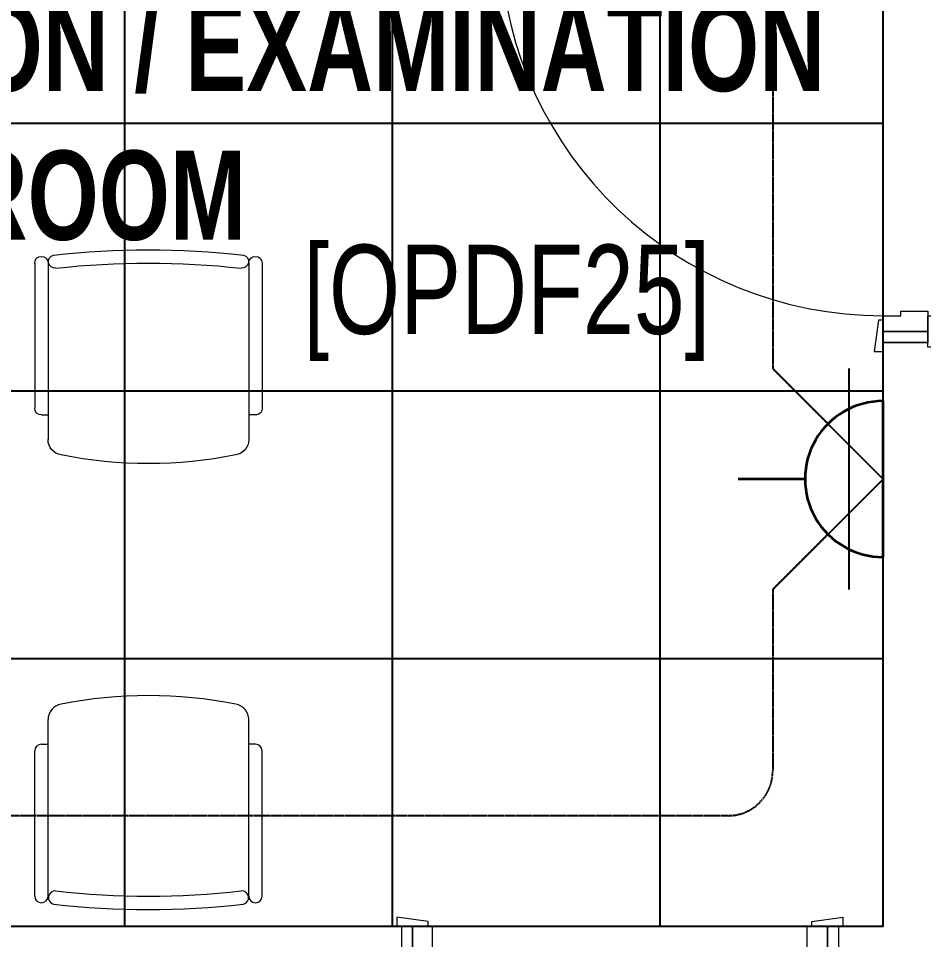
# Model space of a CAD drawing. Extents: x -12260 to 57327, y -29287 to 19916.
# Drawn here: x 31037 to 33067, y -6840 to -4775 of the extents above; entities that cross this region are included whole.
import ezdxf
from ezdxf.enums import TextEntityAlignment as Align

# ---------------------------------------------------------------- set-up
doc = ezdxf.new("R2010")
doc.units = 0
doc.header["$LTSCALE"] = 0.25
doc.linetypes.add('DASHDOT', pattern=[25.4, 12.7, -6.35, 0, -6.35])
doc.linetypes.add('HIDDEN', pattern=[9.525, 6.35, -3.175])
for name, color, linetype, lineweight in [('01-First Floor-FUR$0$72_EGR_BASE_TEXT', 252, 'Continuous', 5), ('01-First Floor-FUR$0$LOADING', 253, 'Continuous', 5), ('01-First Floor-FUR$0$Walls', 251, 'Continuous', 5), ('01-First Floor-FUR$0$Wooden Joinery', 251, 'Continuous', 5), ('E-LITE-CLNG-CNDT', 6, 'DASHDOT', 35), ('E-LITE-EXIT-NUMB', 6, 'Continuous', 25), ('E-POWR-FLOR-CNDT', 6, 'HIDDEN', 25), ('E-POWR-WALL @ 100', 4, 'Continuous', 35)]:
    doc.layers.add(name, color=color, linetype=linetype, lineweight=lineweight)
doc.layers.add('01-First Floor-FUR$0$FALSE CEILING', color=251, linetype='Continuous')
doc.layers.add('01-First Floor-FUR$0$TME-NON MEDICAL FURNITURE', color=242, linetype='Continuous')
doc.styles.add('01-First Floor-FUR$0$X3G_ENTITY_9EC9', font='swisscl.ttf', dxfattribs={"height": 0.2})
doc.styles.add('01-First Floor-FUR$0$X3G_ENTITY_9F38', font='swisscl.ttf', dxfattribs={"height": 0.2})
doc.styles.add('DC_SIMPLEX', font='SIMPLEX.shx', dxfattribs={"width": 0.7})

# ---------------------------------------------------------------- blocks, each defined once
blk = doc.blocks.new('01-First Floor-FUR$0$A$C72370EFE')
at = {"layer": '01-First Floor-FUR$0$Wooden Joinery'}
for p, q in [((-0.01, -0.04), (-0.02, -0.04)), ((-0.01, -0.03), (-0.01, -0.07)), ((0, -0.03), (-0.01, -0.03)), ((0.04, -0.03), (0.05, -0.03)), ((0.05, -0.03), (0.05, -0.07)), ((0.05, -0.04), (0.06, -0.04)), ((-0.01, -0.06), (-0.02, -0.06)), ((0.05, -0.06), (0.06, -0.06)), ((-0.05, -0.07), (-0.05, -0.16)), ((-0.03, -0.07), (-0.03, -0.16)), ((0, -0.07), (-0.01, -0.07)), ((0.04, -0.07), (0.05, -0.07)), ((0.07, -0.07), (0.07, -0.16)), ((0.09, -0.07), (0.09, -0.16)), ((-0.01, -0.17), (-0.02, -0.17)), ((-0.01, -0.17), (-0.01, -0.19)), ((0.05, -0.17), (0.06, -0.17)), ((0.05, -0.17), (0.05, -0.19)), ((-0.01, -0.19), (-0.02, -0.19)), ((0.05, -0.19), (0.06, -0.19))]:
    blk.add_line(p, q, dxfattribs=at)
for centre, radius, start, end in [((-0.02, -0.07), 0.03, 90, 180), ((0.06, -0.07), 0.03, 0, 90), ((-0.02, -0.07), 0.01, 90, 180), ((0.06, -0.07), 0.01, 0, 90), ((-0.02, -0.16), 0.03, 180, 270), ((-0.02, -0.16), 0.01, 180, 270), ((0.06, -0.16), 0.01, 270, 0), ((0.06, -0.16), 0.03, 270, 0)]:
    blk.add_arc(centre, radius, start, end, dxfattribs=at)
blk = doc.blocks.new('01-First Floor-FUR$0$A$C5DAD61B4')
at = {"layer": '01-First Floor-FUR$0$Wooden Joinery'}
for points in [[(80, 959.1), (80, 969.1), (10, 979.1), (10, 959.1)], [(940, 959.1), (940, 969.1), (1010, 979.1), (1010, 959.1)], [(70, 859.1), (70, 849.1), (0, 839.1), (0, 859.1)], [(120, 859.1), (120, 0), (80, 0), (80, 859.1)], [(950, 859.1), (950, 849.1), (1020, 839.1), (1020, 859.1)]]:
    blk.add_lwpolyline(points, close=True, dxfattribs=at)
for points in [[(45, 859.1), (45, 959.1), (20, 959.1), (20, 859.1), (45, 859.1)], [(45, 859.1), (80, 859.1), (80, 899.1), (90, 899.1), (90, 959.1), (45, 959.1), (45, 859.1)], [(975, 859.1), (940, 859.1), (940, 899.1), (930, 899.1), (930, 959.1), (975, 959.1), (975, 859.1)], [(975, 859.1), (975, 959.1), (1000, 959.1), (1000, 859.1), (975, 859.1)]]:
    blk.add_lwpolyline(points, dxfattribs=at)
blk.add_arc((80, 859.1), 860, 272.666, 0, dxfattribs=at)
at = {"layer": '01-First Floor-FUR$0$Wooden Joinery', "xscale": 999.9999999998854, "yscale": 999.9999999998854, "zscale": 999.9999999998854, "rotation": 180}
blk.add_blockref('01-First Floor-FUR$0$A$C72370EFE', (120, 0), dxfattribs=at)
blk = doc.blocks.new('01-First Floor-FUR$0$GF21016-P')
at = {"layer": '01-First Floor-FUR$0$LOADING', "extrusion": (-1.24384e-09, -1.20261e-09, -1)}
for p, q in [((0.0128, 0.0179), (0.0128, 0.4136)), ((0.4628, 0.0179), (0.4628, 0.4136)), ((-0.0022, 0.3585), (0.0128, 0.3585)), ((0.4778, 0.3585), (0.4628, 0.3585)), ((-0.0172, 0.0179), (-0.0172, 0.3435)), ((0.4928, 0.0179), (0.4928, 0.3435)), ((0.4778, 0.0029), (0.4778, 0.0029))]:
    blk.add_line(p, q, dxfattribs=at)
for centre, radius, start, end in [((-0.2378, -0.5362), 1.0036, 78.7568, 101.2432), ((-0.0478, 0.4136), 0.035, 0, 80.6557), ((-0.4278, 0.4136), 0.035, 99.3443, 180), ((0.0022, 0.3435), 0.015, 0, 90), ((-0.4778, 0.3435), 0.015, 90, 180), ((-0.0284, 0.0145), 0.015, 284.3864, 95.5209), ((-0.2378, 1.8928), 1.8749, 263.6341, 276.3659), ((-0.4471, 0.0145), 0.015, 84.4791, 255.6136), ((0.0022, 0.0179), 0.015, 270, 0), ((0.0022, 0.0179), 0.015, 180, 270), ((-0.2378, 1.8734), 1.8855, 263.5119, 276.4881), ((-0.4778, 0.0179), 0.015, 270, 0), ((-0.4778, 0.0179), 0.015, 180, 270)]:
    blk.add_arc(centre, radius, start, end, dxfattribs=at)
blk = doc.blocks.new('01-First Floor-FUR')
at = {"layer": '01-First Floor-FUR$0$FALSE CEILING', "linetype": 'Continuous'}
for p, q in [((31276, -6810), (31276, -2810)), ((31876, -6810), (31876, -2810)), ((32476, -6810), (32476, -2810)), ((29476, -5010), (32976, -5010)), ((29476, -5610), (32976, -5610)), ((29476, -6210), (32976, -6210))]:
    blk.add_line(p, q, dxfattribs=at)
at = {"layer": '01-First Floor-FUR$0$FALSE CEILING'}
blk.add_lwpolyline([(29476, -6810), (32976, -6810), (32976, -2810), (29476, -2810)], close=True, dxfattribs=at)
at = {"layer": '01-First Floor-FUR$0$Walls'}
for p, q in [((32976, -5501.8), (32976, -6810)), ((32976, -5501.8), (33076, -5501.8)), ((29476, -6810), (31896, -6810)), ((32876, -6810), (32976, -6810))]:
    blk.add_line(p, q, dxfattribs=at)
at = {"layer": '01-First Floor-FUR$0$TME-NON MEDICAL FURNITURE', "color": 1, "extrusion": (-4.75185e-05, 1.86519e-05, 1), "xscale": 1000.000000000006, "yscale": 1000.000000000006, "zscale": -1000.000000000001, "rotation": 179.9999749532386}
blk.add_blockref('01-First Floor-FUR$0$GF21016-P', (31566.7, -5305.7, -1.7), dxfattribs=at)
at = {"layer": '01-First Floor-FUR$0$TME-NON MEDICAL FURNITURE', "color": 1, "extrusion": (-4.75185e-05, -1.86519e-05, 1), "xscale": -1000.000000000006, "yscale": 1000.000000000006, "zscale": -1000.000000000006, "rotation": 2.504676146486418e-05}
blk.add_blockref('01-First Floor-FUR$0$GF21016-P', (31566.7, -6760.8, -1.5), dxfattribs=at)
at = {"layer": '01-First Floor-FUR$0$Wooden Joinery', "rotation": 270}
blk.add_blockref('01-First Floor-FUR$0$A$C5DAD61B4', (32116.9, -4501.8), dxfattribs=at)
at = {"layer": '01-First Floor-FUR$0$Wooden Joinery', "xscale": -1}
blk.add_blockref('01-First Floor-FUR$0$A$C5DAD61B4', (32896, -7769.1), dxfattribs=at)
at = {"layer": '01-First Floor-FUR$0$72_EGR_BASE_TEXT', "insert": (31229, -4404.7, 0), "char_height": 200, "width": 3432.033, "attachment_point": 2, "style": '01-First Floor-FUR$0$X3G_ENTITY_9EC9'}
blk.add_mtext('{\\fSwis721 LtCn BT|b1|i0|c0|p34;NEPHROLOGY AND UROLOGY CONSULTATION / EXAMINATION ROOM}', dxfattribs=at)
at = {"layer": '01-First Floor-FUR$0$72_EGR_BASE_TEXT', "insert": (32132.3, -5282.5, 0), "char_height": 200, "attachment_point": 2, "style": '01-First Floor-FUR$0$X3G_ENTITY_9F38'}
blk.add_mtext('[OPDF25]', dxfattribs=at)
blk = doc.blocks.new('*U33')
blk.add_line((0, -1.75), (0, -3.25))
blk.add_lwpolyline([(-1.75, 0, 1), (1.75, 0)], format="xyb", close=True)
at = {"layer": 'Defpoints'}
for p, q in [((-2.475, -2.475), (0, 0)), ((2.475, -2.475), (0, 0)), ((2.475, -0.758), (-2.475, -0.758))]:
    blk.add_line(p, q, dxfattribs=at)
at = {"layer": 'E-LITE-EXIT-NUMB', "style": 'DC_SIMPLEX', "width": 0.7, "flags": 8}
blk.add_attdef('TYPE', text='', height=2, rotation=360, dxfattribs=at).set_placement((-2.682, 5.238), align=Align.RIGHT)
blk.add_attdef('CIRCUIT', (2.682, 5.238), '', height=2, rotation=360, dxfattribs=at)

msp = doc.modelspace()

# ---------------------------------------------------------------- linework, layer by layer
at = {"layer": 'E-POWR-FLOR-CNDT'}
for points in [[(32268, -2933.7), (32391.8, -3057.5), (32628.5, -3057.5, -0.414214), (32728.5, -3157.5), (32728.5, -5560.3), (32852.3, -5684.1)], [(32852.3, -5931.6), (32728.5, -6055.3), (32728.5, -6462.5, -0.414214), (32628.5, -6562.5), (30960.1, -6562.5), (30836.4, -6686.3)]]:
    msp.add_lwpolyline(points, format="xyb", dxfattribs=at)

# ---------------------------------------------------------------- block references
at = {"layer": 'E-LITE-CLNG-CNDT'}
msp.add_blockref('01-First Floor-FUR', (0, 0), dxfattribs=at)
at = {"layer": 'E-POWR-WALL @ 100', "xscale": 100, "yscale": 100, "zscale": 100, "rotation": 269.9999999999911}
msp.add_blockref('*U33', (32976, -5807.8), dxfattribs=at)

doc.saveas('drawing.dxf')
